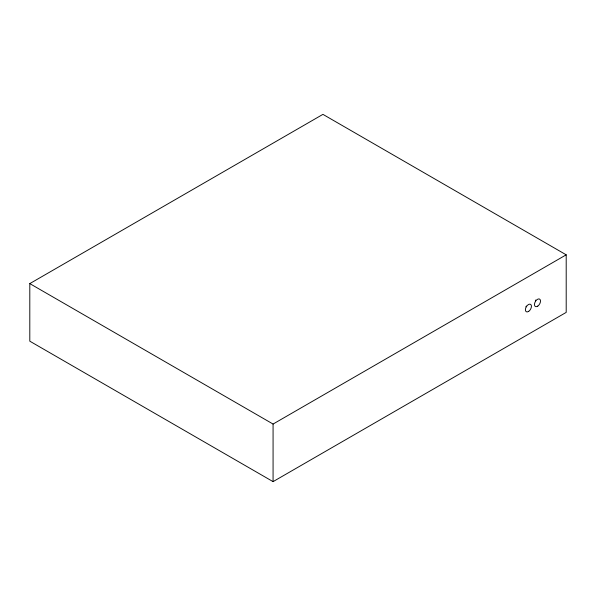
<?xml version="1.0" encoding="UTF-8"?>
<svg xmlns="http://www.w3.org/2000/svg" width="596" height="596" viewBox="0 0 596 596"><rect width="100%" height="100%" fill="white"/><g stroke="black" fill="none" stroke-linecap="round" stroke-linejoin="round"><path stroke-width="0.89" d="M29.8 283.607L322.928 114.365L566.2 254.82L566.2 312.393L273.072 481.635L29.8 341.18L29.8 283.607L273.072 424.054L566.2 254.82M273.072 424.054L273.072 481.635M535.722 300.004A4.276 2.466 -60 0 1 535.402 300.824M526.335 306.053A4.276 2.466 -60 0 1 525.918 306.843M537.808 306.083L537.175 306.448A4.276 2.466 -60 0 1 534.925 302.425A4.276 2.466 -60 0 1 540.05 299.468A4.276 2.466 -60 0 1 537.808 306.083M528.741 311.321A4.276 2.466 -60 0 0 530.872 304.571A4.276 2.466 -60 0 0 525.665 308.207A4.276 2.466 -60 0 0 528.741 311.321"/></g></svg>
